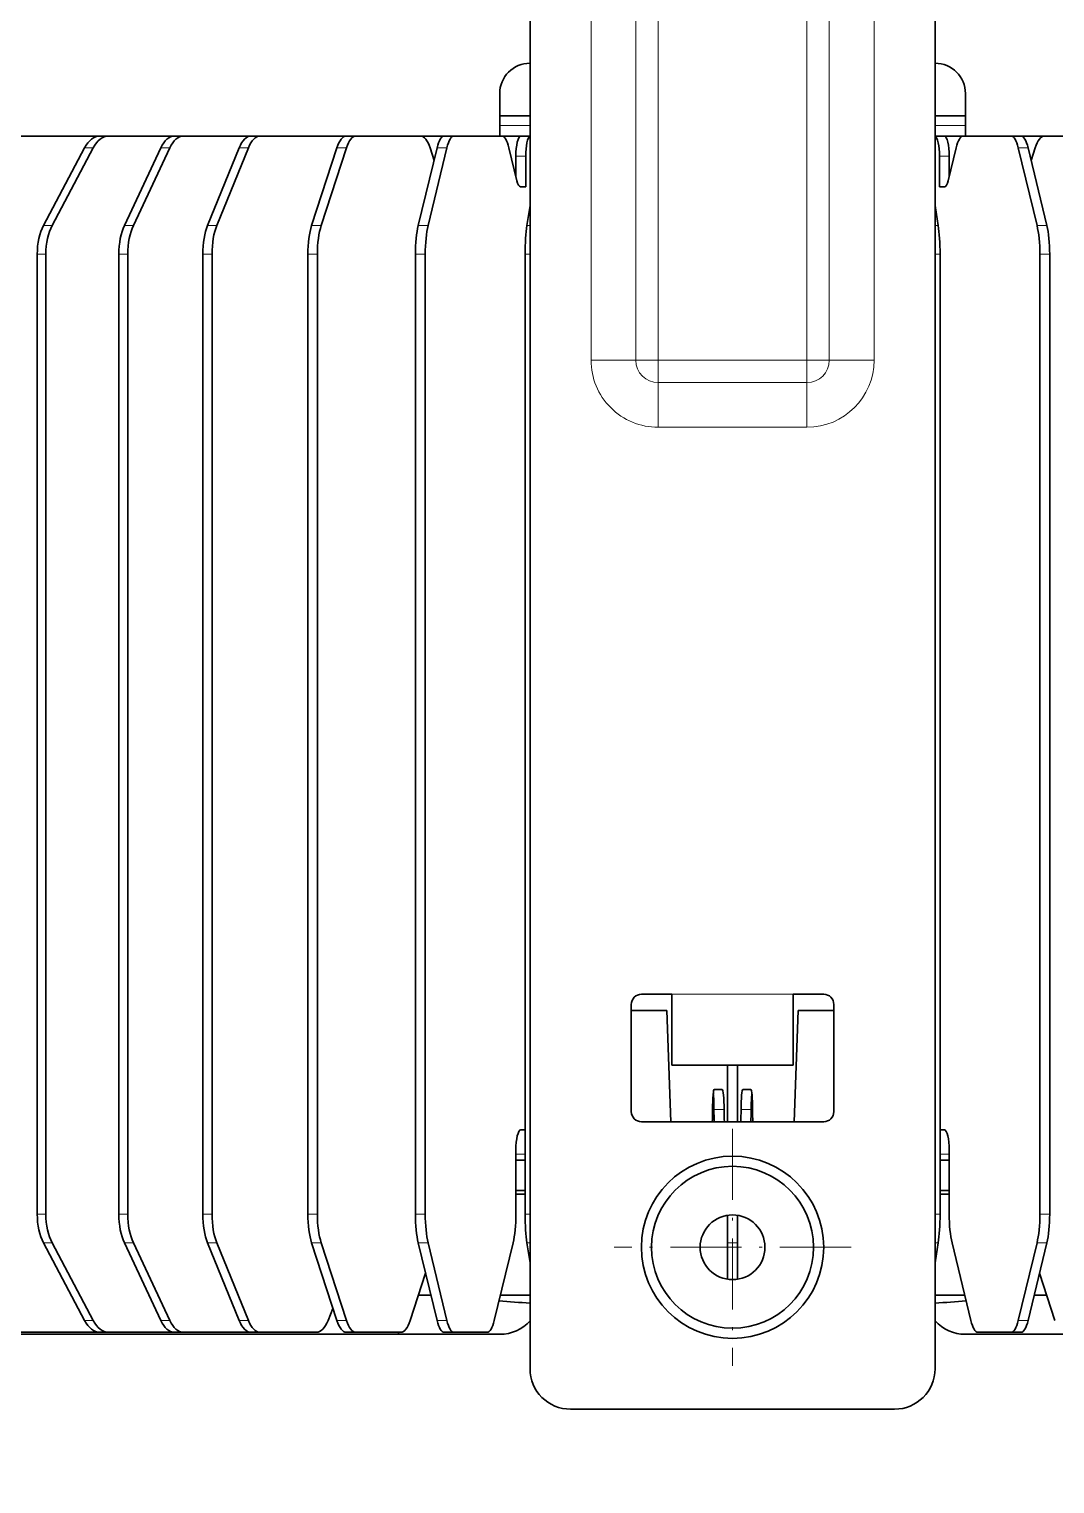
# Model space of a CAD drawing. Header units: inches. Extents: x 258415 to 640093, y 441672 to 945769.
# Drawn here: x 329248.4 to 329299.1, y 462775.4 to 462847.2 of the extents above; entities that cross this region are included whole.
import ezdxf

# ---------------------------------------------------------------- set-up
doc = ezdxf.new("R2010")
doc.units = ezdxf.units.IN
doc.header["$MEASUREMENT"] = 0
doc.linetypes.add('DASHDOT', pattern=[18.5, 12, -3, 0.5, -3])
for name, color, linetype in [('CQ Light Elevation', 4, 'Continuous'), ('CQ section wall', 3, 'Continuous'), ('CQ Wall hatch_CHB', 8, 'Continuous')]:
    doc.layers.add(name, color=color, linetype=linetype)
doc.layers.add('CQ Lighting', color=5, linetype='Continuous', lineweight=0)

# ---------------------------------------------------------------- blocks, each defined once
blk = doc.blocks.new('section c and d ff12')
at = {"layer": 'CQ Wall hatch_CHB', "ltscale": 300, "extrusion": (1.65644e-08, -2.02966e-09, 1)}
h = blk.add_hatch(dxfattribs=at)
h.set_pattern_fill('AR-CONC', color=256, scale=10, angle=-13.97142, style=0)
h.set_pattern_definition([(36.028577, (7745.6, -14615.695), (68.0890203, -23.40695), [7.5, -82.5]), (341.028577, (7745.6, -14615.695), (4.696116, 76.343932), [6, -66]), (86.480021, (7751.27, -14617.646), (72.7851354, 52.936981), [6.374019, -70.114211]), (32.212777, (7750.43, -14596.29), (99.570572, -41.829513), [11.25, -123.75]), (82.664212, (7758.72, -14599.77), (114.220033, 71.96377), [9.561034, -105.171376]), (337.21274, (7750.43, -14596.29), (114.220033, 71.96377), [9, -99]), (7.028577, (7758.923, -14603.554), (48.2040844, -53.482392), [7.5, -82.5]), (312.028577, (7758.92, -14603.55), (41.119588, 64.495185), [6, -66]), (57.480021, (7762.94, -14608.01), (89.323671, 11.012793), [6.374019, -70.114211]), (23.5285767, (7745.598, -14615.695), (9.2173322, 32.010976), [0, -65.2, 0, -67, 0, -66.25]), (353.528577, (7745.598, -14615.695), (35.0512903, 31.9228578), [0, -38.2, 0, -63.7, 0, -25.25]), (313.5285767, (7723.957, -14610.311), (51.2584374, -15.0772595), [0, -25, 0, -78, 0, -103.5]), (303.528577, (7714.253, -14607.897), (59.0102484, -4.3659754), [0, -32.5, 0, -51.8, 0, -73.5])])
h.paths.add_polyline_path([(327558.049, 463573.855), (327558.049, 463323.855), (332240.075, 463323.855), (332240.075, 463573.855)])
h.paths.add_polyline_path([(327558.049, 459623.855), (327558.049, 459373.855), (332240.075, 459373.855), (332240.075, 459623.855)])
blk = doc.blocks.new('T.HC0E0.HQ12 side 1')
at = {"layer": 'CQ Lighting', "color": 1, "lineweight": 35}
for p, q in [((441480.039, 518956.297), (441480.039, 518875.918)), ((441500.039, 518875.918), (441500.039, 518956.297)), ((441455.703, 518883.546), (441455.703, 518930.99)), ((441456.127, 518930.99), (441456.127, 518883.546)), ((441459.734, 518883.546), (441459.734, 518930.99)), ((441460.176, 518930.99), (441460.176, 518883.546)), ((441463.878, 518883.546), (441463.878, 518930.99)), ((441464.335, 518930.99), (441464.335, 518883.546)), ((441469.064, 518883.546), (441469.064, 518930.99)), ((441469.536, 518930.99), (441469.536, 518883.546)), ((441474.379, 518883.546), (441474.379, 518930.99)), ((441474.864, 518930.99), (441474.864, 518883.546)), ((441479.794, 518883.546), (441479.794, 518930.99)), ((441500.285, 518883.546), (441500.285, 518930.99)), ((441505.215, 518930.99), (441505.215, 518883.546)), ((441505.7, 518883.546), (441505.7, 518930.99)), ((441478.549, 518877.618), (441415.989, 518877.618))]:
    blk.add_line(p, q, dxfattribs=at)
at = {"layer": 'CQ Lighting', "color": 1, "lineweight": 13}
for p, q in [((441483.051, 518956.297), (441483.051, 518925.746)), ((441485.262, 518956.297), (441485.262, 518925.746)), ((441486.368, 518925.746), (441486.368, 518956.297)), ((441493.711, 518956.297), (441493.711, 518925.746)), ((441494.816, 518925.746), (441494.816, 518956.297)), ((441497.028, 518925.746), (441497.028, 518956.297))]:
    blk.add_line(p, q, dxfattribs=at)
at = {"layer": 'CQ Lighting', "color": 1, "lineweight": 35, "ltscale": 0.0275}
for p, q in [((441478.539, 518937.818), (441478.539, 518938.918)), ((441501.539, 518938.918), (441501.539, 518937.818))]:
    blk.add_line(p, q, dxfattribs=at)
at = {"layer": 'CQ Lighting', "color": 1, "lineweight": 35, "ltscale": 0.012064}
for p, q in [((441478.539, 518937.335), (441478.539, 518937.818)), ((441501.539, 518937.818), (441501.539, 518937.335))]:
    blk.add_line(p, q, dxfattribs=at)
at = {"layer": 'CQ Lighting', "color": 1, "lineweight": 35, "ltscale": 0.037499}
blk.add_line((441478.539, 518937.818), (441480.039, 518937.818), dxfattribs=at)
at = {"layer": 'CQ Lighting', "color": 1, "lineweight": 35, "ltscale": 0.037501}
blk.add_line((441500.039, 518937.818), (441501.539, 518937.818), dxfattribs=at)
at = {"layer": 'CQ Lighting', "color": 1, "lineweight": 35, "ltscale": 0.164659}
blk.add_line((441457.377, 518936.818), (441450.791, 518936.818), dxfattribs=at)
at = {"layer": 'CQ Lighting', "color": 1, "lineweight": 35, "ltscale": 0.148094}
blk.add_line((441460.824, 518936.818), (441454.901, 518936.818), dxfattribs=at)
at = {"layer": 'CQ Lighting', "color": 1, "lineweight": 35, "ltscale": 0.010601}
for p, q in [((441459.216, 518936.818), (441458.792, 518936.818)), ((441458.792, 518877.718), (441459.216, 518877.718))]:
    blk.add_line(p, q, dxfattribs=at)
at = {"layer": 'CQ Lighting', "color": 1, "lineweight": 35, "ltscale": 0.130402}
blk.add_line((441464.432, 518936.818), (441459.216, 518936.818), dxfattribs=at)
at = {"layer": 'CQ Lighting', "color": 1, "lineweight": 35, "ltscale": 0.011037}
for p, q in [((441462.912, 518936.818), (441462.47, 518936.818)), ((441462.47, 518877.718), (441462.912, 518877.718))]:
    blk.add_line(p, q, dxfattribs=at)
at = {"layer": 'CQ Lighting', "color": 1, "lineweight": 35, "ltscale": 0.115527}
blk.add_line((441467.533, 518936.818), (441462.912, 518936.818), dxfattribs=at)
at = {"layer": 'CQ Lighting', "color": 1, "lineweight": 35, "ltscale": 0.011419}
for p, q in [((441466.706, 518936.818), (441466.249, 518936.818)), ((441466.249, 518877.718), (441466.706, 518877.718))]:
    blk.add_line(p, q, dxfattribs=at)
at = {"layer": 'CQ Lighting', "color": 1, "lineweight": 35, "ltscale": 0.100089}
blk.add_line((441470.709, 518936.818), (441466.706, 518936.818), dxfattribs=at)
at = {"layer": 'CQ Lighting', "color": 1, "lineweight": 35, "ltscale": 0.006295}
blk.add_line((441470.961, 518936.818), (441470.709, 518936.818), dxfattribs=at)
blk.add_line((441470.961, 518936.818), (441470.709, 518936.818), dxfattribs=at)
blk.add_line((441470.961, 518936.818), (441470.709, 518936.818), dxfattribs=at)
blk.add_line((441470.961, 518936.818), (441470.709, 518936.818), dxfattribs=at)
blk.add_line((441470.961, 518936.818), (441470.709, 518936.818), dxfattribs=at)
blk.add_line((441470.961, 518936.818), (441470.709, 518936.818), dxfattribs=at)
blk.add_line((441470.961, 518936.818), (441470.709, 518936.818), dxfattribs=at)
blk.add_line((441470.961, 518936.818), (441470.709, 518936.818), dxfattribs=at)
blk.add_line((441470.961, 518936.818), (441470.709, 518936.818), dxfattribs=at)
blk.add_line((441470.961, 518936.818), (441470.709, 518936.818), dxfattribs=at)
blk.add_line((441470.961, 518936.818), (441470.709, 518936.818), dxfattribs=at)
blk.add_line((441470.961, 518936.818), (441470.709, 518936.818), dxfattribs=at)
blk.add_line((441470.961, 518936.818), (441470.709, 518936.818), dxfattribs=at)
at = {"layer": 'CQ Lighting', "color": 1, "lineweight": 35, "ltscale": 0.011819}
for p, q in [((441471.434, 518936.818), (441470.961, 518936.818)), ((441470.961, 518877.718), (441471.434, 518877.718))]:
    blk.add_line(p, q, dxfattribs=at)
at = {"layer": 'CQ Lighting', "color": 1, "lineweight": 35, "ltscale": 0.080116}
for p, q in [((441474.639, 518936.818), (441471.434, 518936.818)), ((441505.44, 518936.818), (441508.645, 518936.818))]:
    blk.add_line(p, q, dxfattribs=at)
at = {"layer": 'CQ Lighting', "color": 1, "lineweight": 35, "ltscale": 0.028757}
for p, q in [((441475.789, 518936.818), (441474.639, 518936.818)), ((441475.789, 518936.818), (441474.639, 518936.818)), ((441475.789, 518936.818), (441474.639, 518936.818)), ((441475.789, 518936.818), (441474.639, 518936.818)), ((441475.789, 518936.818), (441474.639, 518936.818)), ((441475.789, 518936.818), (441474.639, 518936.818)), ((441475.789, 518936.818), (441474.639, 518936.818)), ((441475.789, 518936.818), (441474.639, 518936.818)), ((441475.789, 518936.818), (441474.639, 518936.818)), ((441475.789, 518936.818), (441474.639, 518936.818)), ((441475.789, 518936.818), (441474.639, 518936.818)), ((441475.789, 518936.818), (441474.639, 518936.818)), ((441475.789, 518936.818), (441474.639, 518936.818)), ((441475.789, 518936.818), (441474.639, 518936.818)), ((441504.29, 518936.818), (441505.44, 518936.818)), ((441504.29, 518936.818), (441505.44, 518936.818)), ((441504.29, 518936.818), (441505.44, 518936.818)), ((441504.29, 518936.818), (441505.44, 518936.818)), ((441504.29, 518936.818), (441505.44, 518936.818)), ((441504.29, 518936.818), (441505.44, 518936.818)), ((441504.29, 518936.818), (441505.44, 518936.818)), ((441504.29, 518936.818), (441505.44, 518936.818)), ((441504.29, 518936.818), (441505.44, 518936.818)), ((441504.29, 518936.818), (441505.44, 518936.818)), ((441504.29, 518936.818), (441505.44, 518936.818))]:
    blk.add_line(p, q, dxfattribs=at)
at = {"layer": 'CQ Lighting', "color": 1, "lineweight": 35, "ltscale": 0.012129}
for p, q in [((441476.274, 518936.818), (441475.789, 518936.818)), ((441503.805, 518936.818), (441504.29, 518936.818)), ((441475.789, 518877.718), (441476.274, 518877.718)), ((441504.29, 518877.718), (441503.805, 518877.718))]:
    blk.add_line(p, q, dxfattribs=at)
at = {"layer": 'CQ Lighting', "color": 1, "lineweight": 35, "ltscale": 0.059532}
for p, q in [((441478.655, 518936.818), (441476.274, 518936.818)), ((441501.423, 518936.818), (441503.805, 518936.818))]:
    blk.add_line(p, q, dxfattribs=at)
at = {"layer": 'CQ Lighting', "color": 1, "lineweight": 13, "ltscale": 0.037499}
blk.add_line((441478.539, 518937.335), (441480.039, 518937.335), dxfattribs=at)
at = {"layer": 'CQ Lighting', "color": 1, "lineweight": 35, "ltscale": 0.012936}
blk.add_line((441478.539, 518937.335), (441478.539, 518936.818), dxfattribs=at)
at = {"layer": 'CQ Lighting', "color": 1, "lineweight": 35, "ltscale": 0.034601}
blk.add_line((441480.039, 518936.818), (441478.655, 518936.818), dxfattribs=at)
blk.add_line((441480.039, 518936.818), (441478.655, 518936.818), dxfattribs=at)
blk.add_line((441480.039, 518936.818), (441478.655, 518936.818), dxfattribs=at)
blk.add_line((441480.039, 518936.818), (441478.655, 518936.818), dxfattribs=at)
blk.add_line((441480.039, 518936.818), (441478.655, 518936.818), dxfattribs=at)
blk.add_line((441480.039, 518936.818), (441478.655, 518936.818), dxfattribs=at)
blk.add_line((441480.039, 518936.818), (441478.655, 518936.818), dxfattribs=at)
blk.add_line((441480.039, 518936.818), (441478.655, 518936.818), dxfattribs=at)
blk.add_line((441480.039, 518936.818), (441478.655, 518936.818), dxfattribs=at)
blk.add_line((441480.039, 518936.818), (441478.655, 518936.818), dxfattribs=at)
blk.add_line((441480.039, 518936.818), (441478.655, 518936.818), dxfattribs=at)
blk.add_line((441480.039, 518936.818), (441478.655, 518936.818), dxfattribs=at)
blk.add_line((441480.039, 518936.818), (441478.655, 518936.818), dxfattribs=at)
blk.add_line((441480.039, 518936.818), (441478.655, 518936.818), dxfattribs=at)
blk.add_line((441480.039, 518936.818), (441478.655, 518936.818), dxfattribs=at)
at = {"layer": 'CQ Lighting', "color": 1, "lineweight": 35, "ltscale": 0.011479}
blk.add_line((441479.58, 518936.818), (441480.039, 518936.818), dxfattribs=at)
at = {"layer": 'CQ Lighting', "color": 1, "lineweight": 13, "ltscale": 0.037501}
blk.add_line((441500.039, 518937.335), (441501.539, 518937.335), dxfattribs=at)
at = {"layer": 'CQ Lighting', "color": 1, "lineweight": 35, "ltscale": 0.034602}
blk.add_line((441500.039, 518936.818), (441501.423, 518936.818), dxfattribs=at)
blk.add_line((441500.039, 518936.818), (441501.423, 518936.818), dxfattribs=at)
blk.add_line((441500.039, 518936.818), (441501.423, 518936.818), dxfattribs=at)
blk.add_line((441500.039, 518936.818), (441501.423, 518936.818), dxfattribs=at)
blk.add_line((441500.039, 518936.818), (441501.423, 518936.818), dxfattribs=at)
blk.add_line((441500.039, 518936.818), (441501.423, 518936.818), dxfattribs=at)
blk.add_line((441500.039, 518936.818), (441501.423, 518936.818), dxfattribs=at)
blk.add_line((441500.039, 518936.818), (441501.423, 518936.818), dxfattribs=at)
blk.add_line((441500.039, 518936.818), (441501.423, 518936.818), dxfattribs=at)
blk.add_line((441500.039, 518936.818), (441501.423, 518936.818), dxfattribs=at)
blk.add_line((441500.039, 518936.818), (441501.423, 518936.818), dxfattribs=at)
blk.add_line((441500.039, 518936.818), (441501.423, 518936.818), dxfattribs=at)
blk.add_line((441500.039, 518936.818), (441501.423, 518936.818), dxfattribs=at)
blk.add_line((441500.039, 518936.818), (441501.423, 518936.818), dxfattribs=at)
blk.add_line((441500.039, 518936.818), (441501.423, 518936.818), dxfattribs=at)
at = {"layer": 'CQ Lighting', "color": 1, "lineweight": 35, "ltscale": 0.01148}
blk.add_line((441500.499, 518936.818), (441500.039, 518936.818), dxfattribs=at)
at = {"layer": 'CQ Lighting', "color": 1, "lineweight": 35, "ltscale": 0.012937}
blk.add_line((441501.539, 518937.335), (441501.539, 518936.818), dxfattribs=at)
at = {"layer": 'CQ Lighting', "color": 1, "lineweight": 35, "ltscale": 0.028758}
blk.add_line((441504.29, 518936.818), (441505.44, 518936.818), dxfattribs=at)
blk.add_line((441504.29, 518936.818), (441505.44, 518936.818), dxfattribs=at)
blk.add_line((441504.29, 518936.818), (441505.44, 518936.818), dxfattribs=at)
at = {"layer": 'CQ Lighting', "color": 1, "lineweight": 35, "ltscale": 0.108319}
for p, q in [((441458.042, 518936.232), (441456.013, 518932.404)), ((441458.466, 518936.232), (441456.437, 518932.404))]:
    blk.add_line(p, q, dxfattribs=at)
at = {"layer": 'CQ Lighting', "color": 1, "lineweight": 13, "ltscale": 0.010601}
for p, q in [((441458.466, 518936.232), (441458.042, 518936.232)), ((441456.437, 518932.404), (441456.013, 518932.404)), ((441456.127, 518930.99), (441455.703, 518930.99)), ((441455.703, 518883.546), (441456.127, 518883.546)), ((441456.013, 518882.132), (441456.437, 518882.132)), ((441458.042, 518878.304), (441458.466, 518878.304))]:
    blk.add_line(p, q, dxfattribs=at)
at = {"layer": 'CQ Lighting', "color": 1, "lineweight": 35, "ltscale": 0.105733}
for p, q in [((441461.807, 518936.232), (441460.009, 518932.404)), ((441461.807, 518878.304), (441460.009, 518882.132)), ((441462.248, 518878.304), (441460.451, 518882.132))]:
    blk.add_line(p, q, dxfattribs=at)
at = {"layer": 'CQ Lighting', "color": 1, "lineweight": 35, "ltscale": 0.105734}
blk.add_line((441462.248, 518936.232), (441460.451, 518932.404), dxfattribs=at)
at = {"layer": 'CQ Lighting', "color": 1, "lineweight": 13, "ltscale": 0.011037}
for p, q in [((441462.248, 518936.232), (441461.807, 518936.232)), ((441460.451, 518932.404), (441460.009, 518932.404)), ((441460.176, 518930.99), (441459.734, 518930.99)), ((441459.734, 518883.546), (441460.176, 518883.546)), ((441460.009, 518882.132), (441460.451, 518882.132)), ((441461.807, 518878.304), (441462.248, 518878.304))]:
    blk.add_line(p, q, dxfattribs=at)
at = {"layer": 'CQ Lighting', "color": 1, "lineweight": 35, "ltscale": 0.103325}
for p, q in [((441465.674, 518936.232), (441464.117, 518932.404)), ((441466.131, 518936.232), (441464.573, 518932.404)), ((441465.674, 518878.304), (441464.117, 518882.132)), ((441466.131, 518878.304), (441464.573, 518882.132))]:
    blk.add_line(p, q, dxfattribs=at)
at = {"layer": 'CQ Lighting', "color": 1, "lineweight": 13, "ltscale": 0.011419}
for p, q in [((441466.131, 518936.232), (441465.674, 518936.232)), ((441464.573, 518932.404), (441464.117, 518932.404)), ((441464.335, 518930.99), (441463.878, 518930.99)), ((441463.878, 518883.546), (441464.335, 518883.546)), ((441464.117, 518882.132), (441464.573, 518882.132)), ((441465.674, 518878.304), (441466.131, 518878.304))]:
    blk.add_line(p, q, dxfattribs=at)
at = {"layer": 'CQ Lighting', "color": 1, "lineweight": 35, "ltscale": 0.100655}
for p, q in [((441470.501, 518936.232), (441469.254, 518932.404)), ((441470.974, 518936.232), (441469.727, 518932.404)), ((441470.501, 518878.304), (441469.254, 518882.132)), ((441470.974, 518878.304), (441469.727, 518882.132))]:
    blk.add_line(p, q, dxfattribs=at)
at = {"layer": 'CQ Lighting', "color": 1, "lineweight": 13, "ltscale": 0.011819}
for p, q in [((441470.974, 518936.232), (441470.501, 518936.232)), ((441469.727, 518932.404), (441469.254, 518932.404)), ((441469.536, 518930.99), (441469.064, 518930.99)), ((441469.064, 518883.546), (441469.536, 518883.546)), ((441469.254, 518882.132), (441469.727, 518882.132)), ((441470.501, 518878.304), (441470.974, 518878.304))]:
    blk.add_line(p, q, dxfattribs=at)
at = {"layer": 'CQ Lighting', "color": 1, "lineweight": 35, "ltscale": 0.098472}
for p, q in [((441475.447, 518936.232), (441474.521, 518932.404)), ((441475.932, 518936.232), (441475.006, 518932.404)), ((441504.147, 518936.232), (441505.073, 518932.404)), ((441504.632, 518936.232), (441505.558, 518932.404)), ((441475.447, 518878.304), (441474.521, 518882.132)), ((441475.932, 518878.304), (441475.006, 518882.132)), ((441479.198, 518882.132), (441478.272, 518878.304)), ((441500.881, 518882.132), (441501.807, 518878.304)), ((441504.147, 518878.304), (441505.073, 518882.132)), ((441504.632, 518878.304), (441505.558, 518882.132))]:
    blk.add_line(p, q, dxfattribs=at)
at = {"layer": 'CQ Lighting', "color": 1, "lineweight": 35, "ltscale": 0.01611}
blk.add_line((441475.099, 518936.232), (441475.299, 518935.619), dxfattribs=at)
at = {"layer": 'CQ Lighting', "color": 1, "lineweight": 13, "ltscale": 0.012129}
for p, q in [((441475.932, 518936.232), (441475.447, 518936.232)), ((441504.147, 518936.232), (441504.632, 518936.232)), ((441479.338, 518935.818), (441479.823, 518935.818)), ((441500.74, 518935.818), (441500.255, 518935.818)), ((441475.006, 518932.404), (441474.521, 518932.404)), ((441505.073, 518932.404), (441505.558, 518932.404)), ((441474.864, 518930.99), (441474.379, 518930.99)), ((441505.215, 518930.99), (441505.7, 518930.99)), ((441474.379, 518883.546), (441474.864, 518883.546)), ((441505.7, 518883.546), (441505.215, 518883.546)), ((441474.521, 518882.132), (441475.006, 518882.132)), ((441505.558, 518882.132), (441505.073, 518882.132)), ((441475.447, 518878.304), (441475.932, 518878.304)), ((441504.632, 518878.304), (441504.147, 518878.304))]:
    blk.add_line(p, q, dxfattribs=at)
at = {"layer": 'CQ Lighting', "color": 1, "lineweight": 35, "ltscale": 0.041702}
for p, q in [((441478.997, 518936.232), (441479.39, 518934.611)), ((441501.081, 518936.232), (441500.689, 518934.611))]:
    blk.add_line(p, q, dxfattribs=at)
at = {"layer": 'CQ Lighting', "color": 1, "lineweight": 35, "ltscale": 0.016111}
blk.add_line((441504.98, 518936.232), (441504.78, 518935.619), dxfattribs=at)
at = {"layer": 'CQ Lighting', "color": 1, "lineweight": 35, "ltscale": 0.024865}
for p, q in [((441479.338, 518935.818), (441479.338, 518934.823)), ((441500.74, 518935.818), (441500.74, 518934.823))]:
    blk.add_line(p, q, dxfattribs=at)
at = {"layer": 'CQ Lighting', "color": 1, "lineweight": 35, "ltscale": 0.0375}
for p, q in [((441479.823, 518935.818), (441479.823, 518934.318)), ((441500.255, 518935.818), (441500.255, 518934.318)), ((441485.539, 518894.418), (441487.039, 518894.418)), ((441493.039, 518894.418), (441494.539, 518894.418))]:
    blk.add_line(p, q, dxfattribs=at)
at = {"layer": 'CQ Lighting', "color": 1, "lineweight": 35, "ltscale": 0.006567}
for p, q in [((441479.823, 518934.318), (441479.561, 518934.318)), ((441500.255, 518934.318), (441500.518, 518934.318))]:
    blk.add_line(p, q, dxfattribs=at)
at = {"layer": 'CQ Lighting', "color": 1, "lineweight": 35, "ltscale": 0.024879}
for p, q in [((441480.039, 518933.387), (441479.886, 518932.404)), ((441480.039, 518881.149), (441479.886, 518882.132))]:
    blk.add_line(p, q, dxfattribs=at)
at = {"layer": 'CQ Lighting', "color": 1, "lineweight": 35, "ltscale": 0.024882}
blk.add_line((441500.039, 518933.387), (441500.193, 518932.404), dxfattribs=at)
at = {"layer": 'CQ Lighting', "color": 1, "lineweight": 13, "ltscale": 0.003845}
for p, q in [((441480.039, 518932.404), (441479.886, 518932.404)), ((441500.039, 518932.404), (441500.193, 518932.404)), ((441479.886, 518882.132), (441480.039, 518882.132)), ((441500.193, 518882.132), (441500.039, 518882.132))]:
    blk.add_line(p, q, dxfattribs=at)
at = {"layer": 'CQ Lighting', "color": 1, "lineweight": 13, "ltscale": 0.006136}
for p, q in [((441480.039, 518930.99), (441479.794, 518930.99)), ((441500.039, 518930.99), (441500.285, 518930.99)), ((441479.794, 518883.546), (441480.039, 518883.546)), ((441500.285, 518883.546), (441500.039, 518883.546))]:
    blk.add_line(p, q, dxfattribs=at)
at = {"layer": 'CQ Lighting', "color": 1, "lineweight": 13, "ltscale": 0.055277}
for p, q in [((441485.262, 518925.746), (441483.051, 518925.746)), ((441494.816, 518925.746), (441497.028, 518925.746)), ((441486.368, 518924.641), (441486.368, 518922.43)), ((441493.711, 518924.641), (441493.711, 518922.43))]:
    blk.add_line(p, q, dxfattribs=at)
at = {"layer": 'CQ Lighting', "color": 1, "lineweight": 13, "ltscale": 0.027639}
for p, q in [((441485.262, 518925.746), (441486.368, 518925.746)), ((441494.816, 518925.746), (441493.711, 518925.746))]:
    blk.add_line(p, q, dxfattribs=at)
at = {"layer": 'CQ Lighting', "color": 1, "lineweight": 13, "ltscale": 0.183578}
for p, q in [((441493.711, 518925.746), (441486.368, 518925.746)), ((441486.368, 518924.641), (441493.711, 518924.641)), ((441486.368, 518922.43), (441493.711, 518922.43))]:
    blk.add_line(p, q, dxfattribs=at)
at = {"layer": 'CQ Lighting', "color": 1, "lineweight": 13, "ltscale": 0.027638}
for p, q in [((441486.368, 518924.641), (441486.368, 518925.746)), ((441493.711, 518924.641), (441493.711, 518925.746))]:
    blk.add_line(p, q, dxfattribs=at)
at = {"layer": 'CQ Lighting', "color": 1, "lineweight": 35, "ltscale": 0.0875}
for p, q in [((441487.039, 518890.918), (441487.039, 518894.418)), ((441493.039, 518890.918), (441493.039, 518894.418))]:
    blk.add_line(p, q, dxfattribs=at)
at = {"layer": 'CQ Lighting', "color": 1, "lineweight": 13, "ltscale": 0.15}
blk.add_line((441493.039, 518894.418), (441487.039, 518894.418), dxfattribs=at)
at = {"layer": 'CQ Lighting', "color": 1, "lineweight": 35, "ltscale": 0.1325}
for p, q in [((441485.039, 518888.618), (441485.039, 518893.918)), ((441495.039, 518893.918), (441495.039, 518888.618))]:
    blk.add_line(p, q, dxfattribs=at)
at = {"layer": 'CQ Lighting', "color": 1, "lineweight": 35, "ltscale": 0.043948}
for p, q in [((441486.797, 518893.618), (441485.039, 518893.618)), ((441495.039, 518893.618), (441493.281, 518893.618))]:
    blk.add_line(p, q, dxfattribs=at)
at = {"layer": 'CQ Lighting', "color": 1, "lineweight": 35, "ltscale": 0.137584}
for p, q in [((441486.989, 518888.118), (441486.797, 518893.618)), ((441493.089, 518888.118), (441493.281, 518893.618))]:
    blk.add_line(p, q, dxfattribs=at)
at = {"layer": 'CQ Lighting', "color": 1, "lineweight": 35, "ltscale": 0.15}
blk.add_line((441493.039, 518890.918), (441487.039, 518890.918), dxfattribs=at)
at = {"layer": 'CQ Lighting', "color": 1, "lineweight": 13, "ltscale": 0.07}
for p, q in [((441489.787, 518890.918), (441489.787, 518888.118)), ((441490.291, 518890.918), (441490.291, 518888.118))]:
    blk.add_line(p, q, dxfattribs=at)
at = {"layer": 'CQ Lighting', "color": 1, "lineweight": 35, "ltscale": 0.07}
for p, q in [((441489.789, 518890.918), (441489.789, 518888.118)), ((441490.289, 518888.118), (441490.289, 518890.918)), ((441490.289, 518888.118), (441490.289, 518890.918))]:
    blk.add_line(p, q, dxfattribs=at)
at = {"layer": 'CQ Lighting', "color": 1, "lineweight": 35, "ltscale": 0.009805}
for p, q in [((441489.14, 518889.718), (441489.532, 518889.718)), ((441490.939, 518889.718), (441490.547, 518889.718))]:
    blk.add_line(p, q, dxfattribs=at)
at = {"layer": 'CQ Lighting', "color": 1, "lineweight": 13, "ltscale": 0.012452}
for p, q in [((441489.121, 518888.718), (441489.619, 518888.718)), ((441490.958, 518888.718), (441490.46, 518888.718))]:
    blk.add_line(p, q, dxfattribs=at)
at = {"layer": 'CQ Lighting', "color": 1, "lineweight": 35, "ltscale": 0.225}
blk.add_line((441494.539, 518888.118), (441485.539, 518888.118), dxfattribs=at)
at = {"layer": 'CQ Lighting', "color": 1, "linetype": 'DASHDOT', "lineweight": 13, "ltscale": 0.2925}
for p, q in [((441490.039, 518887.768), (441490.039, 518876.068)), ((441495.889, 518881.918), (441484.189, 518881.918))]:
    blk.add_line(p, q, dxfattribs=at)
at = {"layer": 'CQ Lighting', "color": 1, "lineweight": 35, "ltscale": 0.00531}
blk.add_line((441479.581, 518887.718), (441479.794, 518887.718), dxfattribs=at)
at = {"layer": 'CQ Lighting', "color": 1, "lineweight": 35, "ltscale": 0.005311}
blk.add_line((441500.497, 518887.718), (441500.285, 518887.718), dxfattribs=at)
at = {"layer": 'CQ Lighting', "color": 1, "lineweight": 35, "ltscale": 0.079289}
for p, q in [((441479.34, 518883.546), (441479.34, 518886.718)), ((441500.739, 518883.546), (441500.739, 518886.718))]:
    blk.add_line(p, q, dxfattribs=at)
at = {"layer": 'CQ Lighting', "color": 1, "lineweight": 13, "ltscale": 0.011359}
for p, q in [((441479.34, 518886.518), (441479.794, 518886.518)), ((441500.285, 518886.518), (441500.739, 518886.518))]:
    blk.add_line(p, q, dxfattribs=at)
at = {"layer": 'CQ Lighting', "color": 1, "lineweight": 35, "ltscale": 0.011359}
for p, q in [((441479.34, 518886.218), (441479.794, 518886.218)), ((441500.285, 518886.218), (441500.739, 518886.218)), ((441479.34, 518884.718), (441479.794, 518884.718)), ((441479.34, 518884.718), (441479.794, 518884.718)), ((441479.794, 518884.547), (441479.34, 518884.547)), ((441500.285, 518884.718), (441500.739, 518884.718)), ((441500.285, 518884.718), (441500.739, 518884.718)), ((441500.739, 518884.547), (441500.285, 518884.547))]:
    blk.add_line(p, q, dxfattribs=at)
at = {"layer": 'CQ Lighting', "color": 1, "lineweight": 35, "ltscale": 0.034146}
for p, q in [((441489.789, 518882.132), (441489.789, 518883.498)), ((441490.289, 518882.132), (441490.289, 518883.498))]:
    blk.add_line(p, q, dxfattribs=at)
at = {"layer": 'CQ Lighting', "color": 1, "lineweight": 35, "ltscale": 0.108318}
for p, q in [((441458.042, 518878.304), (441456.013, 518882.132)), ((441458.466, 518878.304), (441456.437, 518882.132))]:
    blk.add_line(p, q, dxfattribs=at)
at = {"layer": 'CQ Lighting', "color": 1, "lineweight": 35, "ltscale": 0.044864}
for p, q in [((441489.789, 518880.338), (441489.789, 518882.132)), ((441490.289, 518880.338), (441490.289, 518882.132))]:
    blk.add_line(p, q, dxfattribs=at)
at = {"layer": 'CQ Lighting', "color": 1, "lineweight": 13, "ltscale": 0.0125}
blk.add_line((441490.289, 518882.132), (441489.789, 518882.132), dxfattribs=at)
at = {"layer": 'CQ Lighting', "color": 1, "lineweight": 35, "ltscale": 0.024881}
blk.add_line((441500.039, 518881.149), (441500.193, 518882.132), dxfattribs=at)
at = {"layer": 'CQ Lighting', "color": 1, "lineweight": 35, "ltscale": 0.06136}
blk.add_line((441474.882, 518880.638), (441474.122, 518878.304), dxfattribs=at)
at = {"layer": 'CQ Lighting', "color": 1, "lineweight": 35, "ltscale": 0.061361}
blk.add_line((441505.197, 518880.638), (441505.956, 518878.304), dxfattribs=at)
at = {"layer": 'CQ Lighting', "color": 1, "lineweight": 35, "ltscale": 0.015457}
blk.add_line((441475.145, 518879.547), (441474.527, 518879.547), dxfattribs=at)
at = {"layer": 'CQ Lighting', "color": 1, "lineweight": 35, "ltscale": 0.036673}
for p, q in [((441480.039, 518879.547), (441478.572, 518879.547)), ((441501.506, 518879.547), (441500.039, 518879.547))]:
    blk.add_line(p, q, dxfattribs=at)
at = {"layer": 'CQ Lighting', "color": 1, "lineweight": 35, "ltscale": 0.015471}
blk.add_line((441505.552, 518879.547), (441504.933, 518879.547), dxfattribs=at)
at = {"layer": 'CQ Lighting', "color": 1, "lineweight": 35, "ltscale": 0.016083}
blk.add_line((441470.307, 518878.9), (441470.064, 518878.304), dxfattribs=at)
at = {"layer": 'CQ Lighting', "color": 1, "lineweight": 35, "ltscale": 0.097243}
blk.add_line((441458.79, 518877.718), (441454.901, 518877.718), dxfattribs=at)
at = {"layer": 'CQ Lighting', "color": 1, "lineweight": 35, "ltscale": 0.081351}
blk.add_line((441462.47, 518877.718), (441459.216, 518877.718), dxfattribs=at)
at = {"layer": 'CQ Lighting', "color": 1, "lineweight": 35, "ltscale": 0.080317}
blk.add_line((441466.125, 518877.718), (441462.912, 518877.718), dxfattribs=at)
at = {"layer": 'CQ Lighting', "color": 1, "lineweight": 35, "ltscale": 0.069584}
blk.add_line((441469.489, 518877.718), (441466.706, 518877.718), dxfattribs=at)
at = {"layer": 'CQ Lighting', "color": 1, "lineweight": 35, "ltscale": 0.055698}
blk.add_line((441473.662, 518877.718), (441471.434, 518877.718), dxfattribs=at)
at = {"layer": 'CQ Lighting', "color": 1, "lineweight": 35, "ltscale": 0.0025}
blk.add_line((441473.539, 518877.718), (441473.539, 518877.618), dxfattribs=at)
at = {"layer": 'CQ Lighting', "color": 1, "lineweight": 35, "ltscale": 0.041388}
for p, q in [((441477.93, 518877.718), (441476.274, 518877.718)), ((441502.149, 518877.718), (441503.805, 518877.718))]:
    blk.add_line(p, q, dxfattribs=at)
at = {"layer": 'CQ Lighting', "color": 1, "lineweight": 35, "ltscale": 0.226101}
blk.add_line((441510.574, 518877.618), (441501.529, 518877.618), dxfattribs=at)
at = {"layer": 'CQ Lighting', "color": 1, "lineweight": 35, "ltscale": 0.4}
blk.add_line((441498.039, 518873.918), (441482.039, 518873.918), dxfattribs=at)
at = {"layer": 'CQ Lighting', "color": 1, "lineweight": 35}
for radius in [4.5, 4, 1.6]:
    blk.add_circle((441490.039, 518881.918), radius, dxfattribs=at)
for centre, radius, start, end in [((441480.039, 518938.918), 1.5, 90, 180), ((441500.039, 518938.918), 1.5, 0, 90), ((441485.539, 518893.918), 0.5, 90, 180), ((441494.539, 518893.918), 0.5, 0, 90), ((441485.539, 518888.618), 0.5, 180, 270), ((441494.539, 518888.618), 0.5, 270, 0), ((441494.679, 519087.918), 209.276, 265.56746, 265.98875), ((441485.4, 519087.918), 209.276, 274.01125, 274.43253), ((441478.549, 518879.618), 2, 270, 318.16376), ((441501.529, 518879.618), 2, 221.83612, 270), ((441482.039, 518875.918), 2, 180, 270), ((441498.039, 518875.918), 2, 270, 0)]:
    blk.add_arc(centre, radius, start, end, dxfattribs=at)
at = {"layer": 'CQ Lighting', "color": 1, "lineweight": 13}
for centre, radius, start, end in [((441486.368, 518925.746), 3.317, 179.99958, 270), ((441486.368, 518925.746), 1.106, 180, 270), ((441493.711, 518925.746), 1.106, 270, 0), ((441493.711, 518925.746), 3.317, 270.00007, 0)]:
    blk.add_arc(centre, radius, start, end, dxfattribs=at)
at = {"layer": 'CQ Lighting', "color": 1, "lineweight": 35}
for centre, major_axis, ratio, start_param, end_param in [((441458.792, 518934.818), (0, 2), 0.529919, 6.283185, 7.068583), ((441459.216, 518934.818), (0, 2), 0.529919, 6.283185, 7.068583), ((441462.47, 518934.818), (0, 2), 0.469472, 0, 0.785398), ((441462.912, 518934.818), (0, 2), 0.469472, 0, 0.785398), ((441466.249, 518934.818), (0, 2), 0.406737, 0, 0.785398), ((441466.706, 518934.818), (0, 2), 0.406737, 0, 0.785398), ((441470.961, 518934.818), (0, 2), 0.325568, 0, 0.785398), ((441470.709, 518934.818), (0, 2), 0.406737, 6.110392, 6.283185), ((441471.434, 518934.818), (0, 2), 0.325568, 0, 0.785398), ((441474.639, 518934.818), (0, 2), 0.325568, 5.497787, 6.283185), ((441475.789, 518934.818), (0, 2), 0.241922, 0, 0.785398), ((441476.274, 518934.818), (0, 2), 0.241922, 0, 0.785398), ((441478.655, 518934.818), (0, 2), 0.241922, 5.497787, 6.283185), ((441479.58, 518935.818), (0, 1), 0.241922, 0, 1.570796), ((441480.065, 518935.818), (0, 1), 0.241922, 0.107511, 1.570796), ((441500.013, 518935.818), (0, 1), 0.241922, 4.712389, 6.175674), ((441500.499, 518935.818), (0, 1), 0.241922, 4.712389, 6.283185), ((441501.423, 518934.818), (0, 2), 0.241922, 0, 0.785398), ((441503.805, 518934.818), (0, 2), 0.241922, 5.497787, 6.283185), ((441504.29, 518934.818), (0, 2), 0.241922, 5.497787, 6.283185), ((441505.44, 518934.818), (0, 2), 0.325568, 0, 0.785398), ((441479.561, 518935.318), (0, 1), 0.241922, 2.356194, 3.141593), ((441500.518, 518935.318), (0, 1), 0.241922, 3.141593, 3.926991), ((441456.763, 518930.99), (0, 2), 0.529919, 0.785398, 1.570796), ((441457.187, 518930.99), (0, 2), 0.529919, 0.785398, 1.570796), ((441460.673, 518930.99), (0, 2), 0.469472, 0.785398, 1.570796), ((441461.115, 518930.99), (0, 2), 0.469472, 0.785398, 1.570796), ((441464.692, 518930.99), (0, 2), 0.406737, 0.785398, 1.570796), ((441465.149, 518930.99), (0, 2), 0.406737, 0.785398, 1.570796), ((441469.715, 518930.99), (0, 2), 0.325568, 0.785398, 1.570796), ((441470.188, 518930.99), (0, 2), 0.325568, 0.785398, 1.570796), ((441474.863, 518930.99), (0, 2), 0.241922, 0.785398, 1.570796), ((441475.348, 518930.99), (0, 2), 0.241922, 0.785398, 1.570796), ((441480.107, 518930.99), (0, 2), 0.156434, 0.785398, 1.570796), ((441499.972, 518930.99), (0, 2), 0.156434, 4.712389, 5.497787), ((441504.731, 518930.99), (0, 2), 0.241922, 4.712389, 5.497787), ((441505.216, 518930.99), (0, 2), 0.241922, 4.712389, 5.497787), ((441489.14, 518888.718), (0, 1), 0.087156, 0, 1.570796), ((441489.034, 518888.718), (0, 1), 0.087156, 4.712389, 5.635067), ((441489.532, 518888.718), (0, 1), 0.087156, 4.712389, 6.283185), ((441490.547, 518888.718), (0, 1), 0.087156, 0, 1.570796), ((441490.939, 518888.718), (0, 1), 0.087156, 4.712389, 6.283185), ((441491.045, 518888.718), (0, 1), 0.087156, 0.648172, 1.570796), ((441488.965, 518888.718), (0, 1), 0.087156, 4.065757, 4.712389), ((441489.208, 518888.718), (0, 1), 0.087156, 1.570796, 2.217435), ((441489.706, 518888.718), (0, 1), 0.087156, 1.570796, 2.214297), ((441490.373, 518888.718), (0, 1), 0.087156, 4.068889, 4.712389), ((441490.871, 518888.718), (0, 1), 0.087156, 4.06575, 4.712389), ((441491.113, 518888.718), (0, 1), 0.087156, 1.570796, 2.217429), ((441479.581, 518886.718), (0, 1), 0.241922, 0, 1.570796), ((441500.497, 518886.718), (0, 1), 0.241922, 4.712389, 6.283185), ((441456.763, 518883.546), (0, 2), 0.529919, 1.570796, 2.356194), ((441457.187, 518883.546), (0, 2), 0.529919, 1.570796, 2.356194), ((441460.673, 518883.546), (0, 2), 0.469472, 1.570796, 2.356194), ((441461.115, 518883.546), (0, 2), 0.469472, 1.570796, 2.356194), ((441464.692, 518883.546), (0, 2), 0.406737, 1.570796, 2.356194), ((441465.149, 518883.546), (0, 2), 0.406737, 1.570796, 2.356194), ((441469.715, 518883.546), (0, 2), 0.325568, 1.570796, 2.356194), ((441470.188, 518883.546), (0, 2), 0.325568, 1.570796, 2.356194), ((441474.863, 518883.546), (0, 2), 0.241922, 1.570796, 2.356194), ((441475.348, 518883.546), (0, 2), 0.241922, 1.570796, 2.356194), ((441478.856, 518883.546), (0, 2), 0.241922, 3.926991, 4.712389), ((441480.107, 518883.546), (0, 2), 0.156434, 1.570796, 2.356194), ((441499.972, 518883.546), (0, 2), 0.156434, 3.926991, 4.712389), ((441501.223, 518883.546), (0, 2), 0.241922, 1.570796, 2.356194), ((441504.731, 518883.546), (0, 2), 0.241922, 3.926991, 4.712389), ((441505.216, 518883.546), (0, 2), 0.241922, 3.926991, 4.712389), ((441458.792, 518879.718), (0, 2), 0.529919, 2.356194, 3.141593), ((441459.216, 518879.718), (0, 2), 0.529919, 2.356194, 3.141593), ((441462.47, 518879.718), (0, 2), 0.469472, 2.356194, 3.141593), ((441462.912, 518879.718), (0, 2), 0.469472, 2.356194, 3.141593), ((441466.249, 518879.718), (0, 2), 0.406737, 2.356194, 3.141593), ((441466.125, 518879.718), (0, 2), 0.469472, 3.141593, 3.212662), ((441466.706, 518879.718), (0, 2), 0.406737, 2.356194, 3.141593), ((441469.489, 518879.718), (0, 2), 0.406737, 3.141593, 3.926991), ((441470.961, 518879.718), (0, 2), 0.325568, 2.356194, 3.141593), ((441471.434, 518879.718), (0, 2), 0.325568, 2.356194, 3.141593), ((441473.662, 518879.718), (0, 2), 0.325568, 3.141593, 3.926991), ((441475.789, 518879.718), (0, 2), 0.241922, 2.356194, 3.141593), ((441476.274, 518879.718), (0, 2), 0.241922, 2.356194, 3.141593), ((441477.93, 518879.718), (0, 2), 0.241922, 3.141593, 3.926991), ((441502.149, 518879.718), (0, 2), 0.241922, 2.356194, 3.141593), ((441503.805, 518879.718), (0, 2), 0.241922, 3.141593, 3.926991), ((441504.29, 518879.718), (0, 2), 0.241922, 3.141593, 3.926991)]:
    blk.add_ellipse(centre, major_axis=major_axis, ratio=ratio, start_param=start_param, end_param=end_param, dxfattribs=at)

msp = doc.modelspace()

# ---------------------------------------------------------------- block references
at = {"layer": 'CQ Light Elevation'}
msp.add_blockref('T.HC0E0.HQ12 side 1', (-112206.866, -56094.863, 0), dxfattribs=at)
at = {"layer": 'CQ section wall'}
msp.add_blockref('section c and d ff12', (0, 0), dxfattribs=at)

doc.saveas('drawing.dxf')
